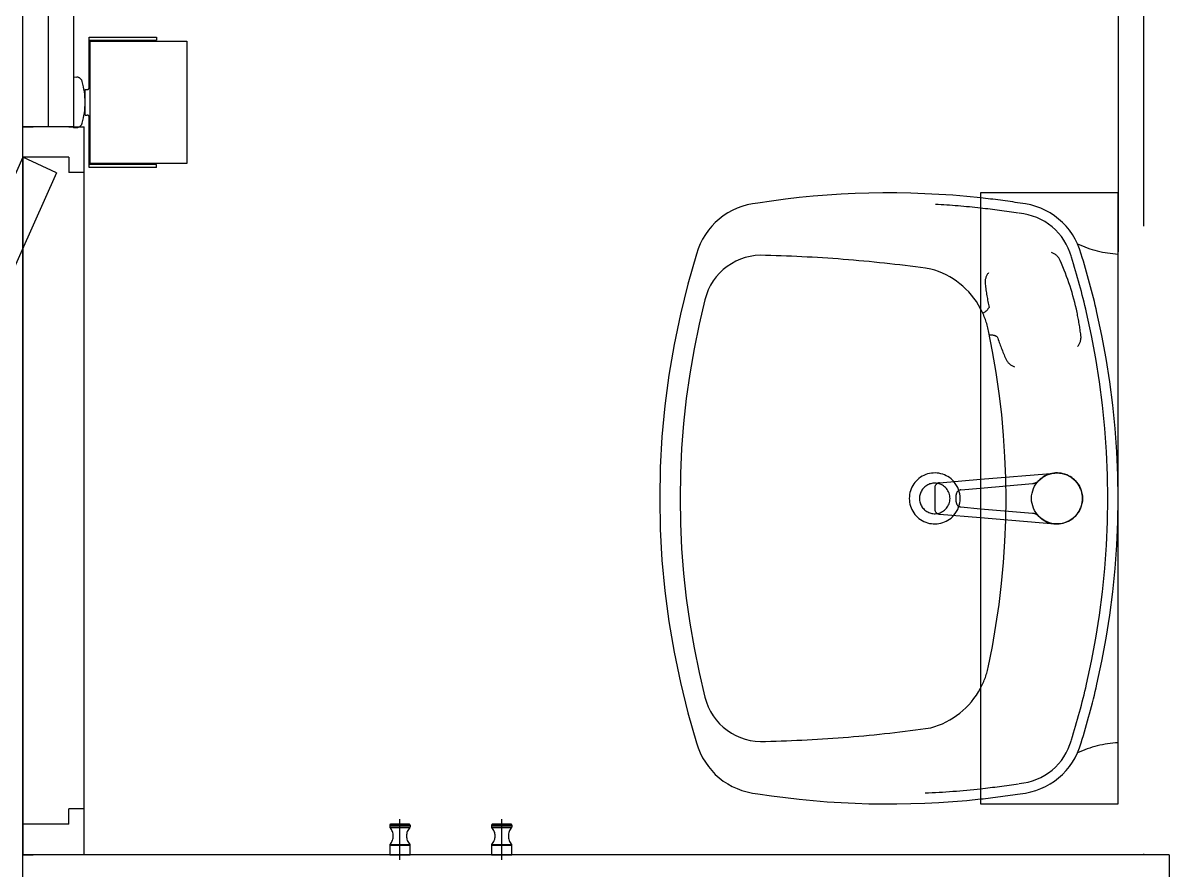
# Model space of a CAD drawing. Header units: millimetres. Extents: x 1638 to 3309, y -435 to 1865.
# Drawn here: x 2305.71 to 2311.51, y -215.03 to -210.75 of the extents above; entities that cross this region are included whole.
import ezdxf

# ---------------------------------------------------------------- set-up
doc = ezdxf.new("R2010")
doc.units = ezdxf.units.MM
doc.linetypes.add('HIDDEN', pattern=[9.525, 6.35, -3.175])
doc.layers.add('ballast', color=1, linetype='HIDDEN', lineweight=25)

# ---------------------------------------------------------------- blocks, each defined once
blk = doc.blocks.new('EXISTING BALLAST SYSTEM')
at = {"color": 8}
for p, q in [((2311.379, -205.4252), (2311.379, -214.9549)), ((2311.2502, -205.554), (2311.2502, -214.9549)), ((2305.7127, -215.2125), (2305.7127, -209.0945)), ((2305.8415, -211.2718), (2305.8415, -209.0945)), ((2305.9702, -211.2718), (2305.9702, -209.0945)), ((2306.0475, -211.0735), (2306.0475, -210.8185)), ((2306.0475, -210.8185), (2306.3875, -210.8185)), ((2306.3875, -210.8185), (2306.3875, -210.8339)), ((2306.0475, -210.8339), (2306.3875, -210.8339)), ((2306.0475, -210.8391), (2306.542, -210.8391)), ((2306.0527, -211.4572), (2306.0527, -210.8391)), ((2306.542, -210.8391), (2306.542, -211.4572)), ((2305.9702, -211.2769), (2305.9702, -211.0194)), ((2305.9702, -211.0194), (2305.9852, -211.0204)), ((2306.0218, -211.0842), (2306.0218, -211.0827)), ((2306.0269, -211.2126), (2306.0269, -211.0838)), ((2306.0269, -211.0838), (2306.0372, -211.0838)), ((2306.0218, -211.2136), (2306.0218, -211.2121)), ((2306.0269, -211.2126), (2306.0372, -211.2126)), ((2306.0475, -211.4778), (2306.0475, -211.2229)), ((2305.7127, -211.4263), (2305.7127, -211.2718)), ((2305.7127, -211.2718), (2305.7642, -211.2718)), ((2305.9702, -211.2718), (2305.7127, -211.2718)), ((2305.9445, -211.2718), (2306.0218, -211.2718)), ((2305.9702, -211.2769), (2305.9852, -211.2759)), ((2306.0218, -211.5036), (2306.0218, -211.2718)), ((2305.7127, -211.4263), (2304.3412, -214.4963)), ((2305.7127, -211.4263), (2305.7127, -214.8004)), ((2305.9445, -211.4263), (2305.7127, -211.4263)), ((2305.8819, -211.5052), (2305.7127, -211.4263)), ((2305.9445, -211.4263), (2305.9445, -211.5036)), ((2306.542, -211.4572), (2306.0475, -211.4572)), ((2306.3875, -211.4624), (2306.0475, -211.4624)), ((2306.3875, -211.4778), (2306.3875, -211.4624)), ((2305.8819, -211.5052), (2304.5104, -214.5752)), ((2306.0218, -211.5036), (2305.9445, -211.5036)), ((2306.0218, -214.7231), (2306.0218, -211.5036)), ((2306.3875, -211.4778), (2306.0475, -211.4778)), ((2311.2502, -211.6066), (2310.5548, -211.6066)), ((2310.5548, -211.6066), (2310.5548, -214.6973)), ((2311.2502, -214.6973), (2311.2502, -211.6066)), ((2311.2502, -212.2119), (2311.2502, -211.9157)), ((2310.5548, -213.0552), (2310.9303, -213.0237)), ((2310.3466, -213.0727), (2310.5548, -213.0552)), ((2310.5548, -213.0998), (2310.8175, -213.0765)), ((2310.323, -213.0984), (2310.323, -213.2056)), ((2310.4312, -213.1696), (2310.4312, -213.1343)), ((2310.4547, -213.1087), (2310.5548, -213.0998)), ((2310.4547, -213.1953), (2310.5548, -213.2041)), ((2310.3466, -213.2312), (2310.5548, -213.2487)), ((2310.5548, -213.2041), (2310.8175, -213.2274)), ((2310.5548, -213.2487), (2310.9303, -213.2803)), ((2311.2502, -214.3883), (2311.2502, -214.0921)), ((2310.5548, -214.6973), (2311.2502, -214.6973)), ((2306.0218, -214.7231), (2305.9445, -214.7231)), ((2305.9445, -214.8004), (2305.9445, -214.7231)), ((2306.0218, -214.9549), (2306.0218, -214.7231)), ((2305.7127, -214.8004), (2305.7127, -214.9549)), ((2305.9445, -214.8004), (2305.7127, -214.8004)), ((2307.5671, -214.8055), (2307.6701, -214.8055)), ((2307.5671, -214.8055), (2307.5671, -214.8137)), ((2307.5671, -214.8137), (2307.6701, -214.8137)), ((2307.5685, -214.8172), (2307.6688, -214.8172)), ((2307.665, -214.8004), (2307.5723, -214.8004)), ((2307.6186, -214.9806), (2307.6186, -214.7746)), ((2307.6701, -214.8055), (2307.6701, -214.8137)), ((2308.0822, -214.8055), (2308.0822, -214.8137)), ((2308.0822, -214.8055), (2308.1853, -214.8055)), ((2308.0822, -214.8137), (2308.1853, -214.8137)), ((2308.0836, -214.8172), (2308.1839, -214.8172)), ((2308.1801, -214.8004), (2308.0874, -214.8004)), ((2308.1337, -214.9806), (2308.1337, -214.7746)), ((2308.1853, -214.8055), (2308.1853, -214.8137)), ((2307.5671, -214.9055), (2307.6701, -214.9055)), ((2307.5671, -214.9055), (2307.5671, -214.9549)), ((2307.5685, -214.9019), (2307.6688, -214.9019)), ((2307.6701, -214.9549), (2307.6701, -214.9055)), ((2308.0822, -214.9055), (2308.1853, -214.9055)), ((2308.0822, -214.9055), (2308.0822, -214.9549)), ((2308.0836, -214.9019), (2308.1839, -214.9019)), ((2308.1853, -214.9549), (2308.1853, -214.9055)), ((2311.5078, -214.9549), (2305.7127, -214.9549)), ((2305.7127, -214.9549), (2305.7642, -214.9549)), ((2306.0218, -214.9549), (2305.9445, -214.9549)), ((2307.5671, -214.9549), (2307.6701, -214.9549)), ((2308.0822, -214.9549), (2308.1853, -214.9549)), ((2311.5078, -214.9549), (2311.5078, -215.2125))]:
    blk.add_line(p, q, dxfattribs=at)
blk.add_circle((2310.9411, -213.152), 0.1288, dxfattribs=at)
for centre, radius, start, end in [((2305.983, -211.0513), 0.0309, 15.23431, 86.01917), ((2305.6272, -211.1482), 0.3997, 344.76656, 15.23431), ((2306.0372, -211.0735), 0.0103, 270, 0), ((2306.0372, -211.2229), 0.0103, 0, 90), ((2305.983, -211.2451), 0.0309, 273.98083, 344.76656), ((2310.0912, -215.9015), 4.2949, 83.80315, 98.88282), ((2310.0912, -215.9015), 4.2949, 81.11717, 83.80315), ((2309.4587, -212.0092), 0.3524, 95.00166, 164.60948), ((2310.0912, -215.9015), 4.2434, 83.72763, 86.81874), ((2310.0912, -215.9015), 4.2434, 81.11717, 83.72763), ((2310.7237, -212.0092), 0.3524, 15.39052, 84.99834), ((2310.7237, -212.0092), 0.3009, 15.39052, 84.99834), ((2311.2799, -211.3621), 0.5544, 244.90999, 266.92555), ((2313.1175, -213.152), 4.1853, 162.8194, 197.1806), ((2309.4474, -212.2173), 0.2951, 85.98227, 166.22699), ((2309.3123, -218.9291), 7.0078, 85.29945, 88.7267), ((2310.8903, -211.9782), 0.0735, 23.86197, 71.82097), ((2307.0649, -213.152), 4.1853, 12.98028, 17.1806), ((2309.3135, -218.9152), 6.9939, 81.86805, 85.29986), ((2309.7345, -212.4897), 1.3373, 11.98953, 23.87076), ((2307.0649, -213.152), 4.1338, 13.14491, 17.1806), ((2307.0649, -213.152), 4.1338, 13.14491, 17.1806), ((2310.1982, -212.3818), 0.4039, 28.00428, 74.98582), ((2310.6508, -212.0586), 0.0735, 139.03797, 186.99696), ((2311.9052, -211.9048), 1.3373, 186.98817, 192.1167), ((2313.1175, -213.152), 4.0823, 165.74997, 194.25003), ((2310.1982, -212.3818), 0.4039, 11.1165, 28.00428), ((2310.5394, -212.1531), 0.0667, 293.28497, 298.21933), ((2310.5394, -212.1531), 0.0667, 298.21933, 330.95447), ((2309.7345, -212.4897), 1.3373, 6.98902, 11.98953), ((2307.0649, -213.152), 4.1338, 346.85513, 13.14491), ((2307.0649, -213.152), 4.1853, 347.01976, 12.98028), ((2307.0649, -213.152), 4.1853, 347.01976, 12.98028), ((2307.0649, -213.152), 4.1853, 347.01976, 12.98028), ((2306.6013, -213.152), 4.0823, 347.91373, 11.99554), ((2310.6054, -212.3922), 0.0667, 59.90414, 95.41142), ((2310.989, -212.3359), 0.0735, 319.0388, 6.99779), ((2311.9052, -211.9048), 1.3373, 198.74131, 203.86992), ((2310.7495, -212.4162), 0.0735, 203.86114, 251.82014), ((2310.323, -213.152), 0.1288, 41.52478, 318.47673), ((2310.9411, -213.152), 0.1288, 224.67007, 135.32993), ((2310.323, -213.152), 0.0773, 80.10476, 279.89806), ((2310.3487, -213.0984), 0.0258, 94.80546, 180), ((2310.323, -213.152), 0.0773, 279.89806, 80.10476), ((2310.323, -213.152), 0.1288, 318.47673, 41.52478), ((2310.8129, -213.0252), 0.0515, 275.06362, 315.32993), ((2310.4569, -213.1343), 0.0258, 95.06362, 180), ((2310.4569, -213.1696), 0.0258, 180, 264.93638), ((2310.3487, -213.2056), 0.0258, 180, 265.19454), ((2310.8129, -213.2787), 0.0515, 44.67007, 84.93638), ((2310.1982, -213.9222), 0.4039, 331.99572, 348.8835), ((2310.1982, -213.9222), 0.4039, 285.01418, 331.99572), ((2307.0649, -213.152), 4.1338, 342.8194, 346.85513), ((2307.0649, -213.152), 4.1853, 342.8194, 347.01976), ((2309.4474, -214.0866), 0.2951, 193.77301, 274.01773), ((2309.3123, -207.3749), 7.0078, 271.2733, 274.70055), ((2309.3135, -207.3888), 6.9939, 274.70014, 278.13195), ((2309.4587, -214.2947), 0.3524, 195.39052, 264.99834), ((2310.7237, -214.2947), 0.3009, 275.00166, 344.60948), ((2310.7237, -214.2947), 0.3524, 275.00166, 344.60948), ((2311.2799, -214.9418), 0.5544, 93.07445, 115.09001), ((2310.0912, -210.4025), 4.2949, 261.11718, 276.19685), ((2310.0912, -210.4025), 4.2434, 272.47507, 276.27237), ((2310.0912, -210.4025), 4.2434, 276.27237, 278.88283), ((2310.0912, -210.4025), 4.2949, 276.19685, 278.88283), ((2307.5723, -214.8055), 0.00515, 90, 180), ((2307.5723, -214.8137), 0.00515, 180, 222.92545), ((2307.523, -214.8596), 0.0622, 317.07455, 42.92545), ((2307.7143, -214.8596), 0.0622, 137.07455, 222.92545), ((2307.665, -214.8055), 0.00515, 0, 90), ((2307.665, -214.8137), 0.00515, 317.07455, 0), ((2308.0874, -214.8055), 0.00515, 90, 180), ((2308.0874, -214.8137), 0.00515, 180, 222.92545), ((2308.0381, -214.8596), 0.0622, 317.07455, 42.92545), ((2308.2294, -214.8596), 0.0622, 137.07455, 222.92545), ((2308.1801, -214.8055), 0.00515, 0, 90), ((2308.1801, -214.8137), 0.00515, 317.07455, 0), ((2307.5723, -214.9055), 0.00515, 137.07455, 180), ((2307.665, -214.9055), 0.00515, 0, 42.92545), ((2308.0874, -214.9055), 0.00515, 137.07455, 180), ((2308.1801, -214.9055), 0.00515, 0, 42.92545)]:
    blk.add_arc(centre, radius, start, end, dxfattribs=at)

msp = doc.modelspace()

# ---------------------------------------------------------------- block references
at = {"layer": 'ballast'}
msp.add_blockref('EXISTING BALLAST SYSTEM', (0, 0), dxfattribs=at)

doc.saveas('drawing.dxf')
